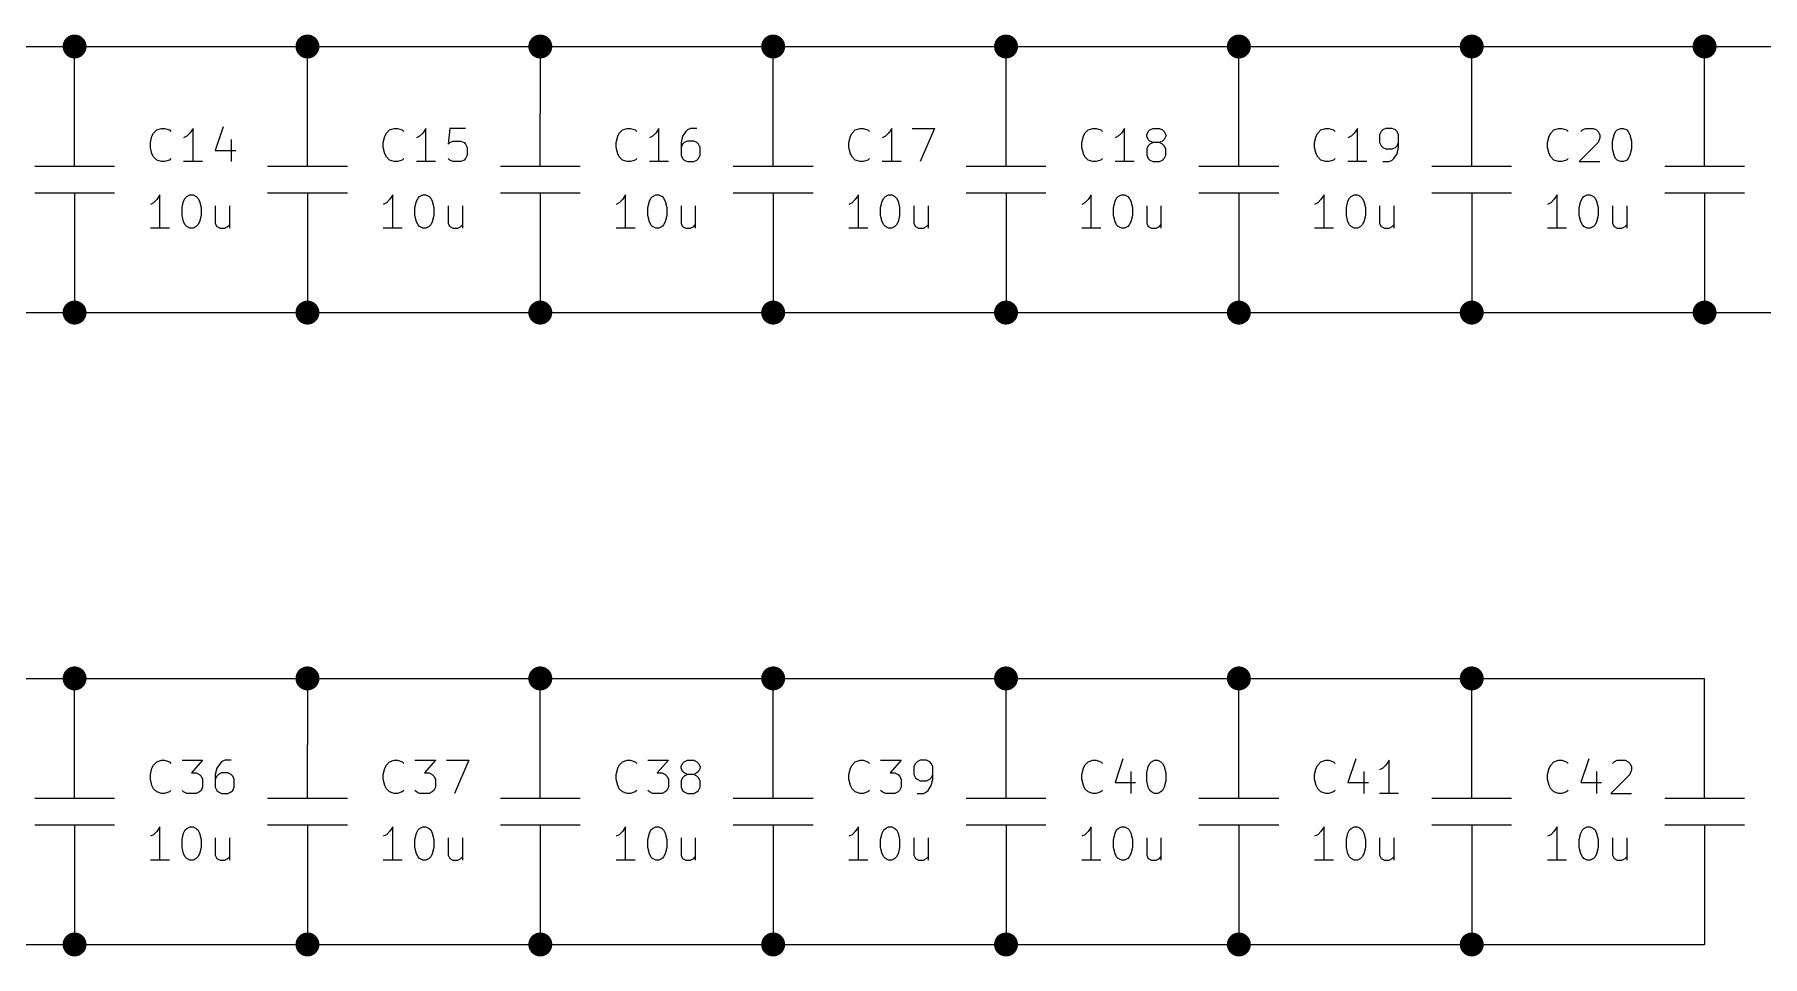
# Model space of a CAD drawing. Extents: x 0.3 to 11.5, y -8.2 to -0.2.
# Drawn here: x 7.19 to 9.787, y -3.868 to -2.482 of the extents above; entities that cross this region are included whole.
import ezdxf

# ---------------------------------------------------------------- set-up
doc = ezdxf.new("R2010")
doc.units = 0
doc.header["$MEASUREMENT"] = 0
doc.layers.add('BLACK', color=7, linetype='CONTINUOUS')

msp = doc.modelspace()

# ---------------------------------------------------------------- linework, layer by layer
at = {"layer": 'BLACK', "linetype": 'CONTINUOUS'}
for p, q in [((6.9, -2.5), (7.25, -2.5)), ((7.25, -2.6), (7.25, -2.5)), ((7.25, -2.5), (7.6, -2.5)), ((7.6, -2.5), (7.95, -2.5)), ((7.6, -2.6), (7.6, -2.5)), ((7.95, -2.5), (7.95, -2.6)), ((7.95, -2.5), (8.3, -2.5)), ((8.3, -2.6), (8.3, -2.5)), ((8.3, -2.5), (8.65, -2.5)), ((8.65, -2.5), (9, -2.5)), ((8.65, -2.6), (8.65, -2.5)), ((9, -2.6), (9, -2.5)), ((9, -2.5), (9.35, -2.5)), ((9.35, -2.6), (9.35, -2.5)), ((9.35, -2.5), (9.7, -2.5)), ((9.7, -2.6), (9.7, -2.5)), ((9.7, -2.5), (10.05, -2.5)), ((7.25, -2.68), (7.25, -2.6)), ((7.37343, -2.62543), (7.38057, -2.62305)), ((7.38057, -2.62305), (7.38533, -2.62305)), ((7.38533, -2.62305), (7.39247, -2.62543)), ((7.42819, -2.62305), (7.42343, -2.6302)), ((7.42819, -2.67305), (7.42819, -2.62305)), ((7.47342, -2.62067), (7.46152, -2.65639)), ((7.6, -2.68), (7.6, -2.6)), ((7.72343, -2.62543), (7.73057, -2.62305)), ((7.73057, -2.62305), (7.73533, -2.62305)), ((7.73533, -2.62305), (7.74247, -2.62543)), ((7.77819, -2.62305), (7.77343, -2.6302)), ((7.77819, -2.67305), (7.77819, -2.62305)), ((7.8139, -2.62305), (7.81152, -2.64686)), ((7.83771, -2.62305), (7.8139, -2.62305)), ((7.95, -2.68), (7.95, -2.6)), ((8.07343, -2.62543), (8.08057, -2.62305)), ((8.08057, -2.62305), (8.08533, -2.62305)), ((8.08533, -2.62305), (8.09247, -2.62543)), ((8.12819, -2.62305), (8.12343, -2.6302)), ((8.12819, -2.67305), (8.12819, -2.62305)), ((8.1758, -2.62305), (8.17104, -2.62543)), ((8.18533, -2.62305), (8.1758, -2.62305)), ((8.3, -2.68), (8.3, -2.6)), ((8.42343, -2.62543), (8.43057, -2.62305)), ((8.43057, -2.62305), (8.43533, -2.62305)), ((8.43533, -2.62305), (8.44247, -2.62543)), ((8.47819, -2.62305), (8.47343, -2.6302)), ((8.47819, -2.67305), (8.47819, -2.62305)), ((8.50914, -2.62305), (8.54247, -2.62305)), ((8.54247, -2.62305), (8.52104, -2.67305)), ((8.65, -2.68), (8.65, -2.6)), ((8.77343, -2.62543), (8.78057, -2.62305)), ((8.78057, -2.62305), (8.78533, -2.62305)), ((8.78533, -2.62305), (8.79247, -2.62543)), ((8.82819, -2.62305), (8.82343, -2.6302)), ((8.82819, -2.67305), (8.82819, -2.62305)), ((8.86628, -2.62543), (8.87104, -2.62305)), ((8.87104, -2.62305), (8.88057, -2.62305)), ((8.88057, -2.62305), (8.88533, -2.62543)), ((9, -2.68), (9, -2.6)), ((9.12343, -2.62543), (9.13057, -2.62305)), ((9.13057, -2.62305), (9.13533, -2.62305)), ((9.13533, -2.62305), (9.14247, -2.62543)), ((9.17819, -2.62305), (9.17343, -2.6302)), ((9.17819, -2.67305), (9.17819, -2.62305)), ((9.22104, -2.62305), (9.21628, -2.62543)), ((9.23057, -2.62305), (9.22104, -2.62305)), ((9.23533, -2.62543), (9.23057, -2.62305)), ((9.35, -2.68), (9.35, -2.6)), ((9.47343, -2.62543), (9.48057, -2.62305)), ((9.48057, -2.62305), (9.48533, -2.62305)), ((9.48533, -2.62305), (9.49247, -2.62543)), ((9.51628, -2.62543), (9.52104, -2.62305)), ((9.52104, -2.62305), (9.53295, -2.62305)), ((9.53295, -2.62305), (9.53771, -2.62543)), ((9.56866, -2.62543), (9.57342, -2.62305)), ((9.57342, -2.62305), (9.57819, -2.62305)), ((9.57819, -2.62305), (9.58294, -2.62543)), ((9.7, -2.68), (9.7, -2.6)), ((7.3639, -2.64448), (7.36628, -2.63496)), ((7.3639, -2.65162), (7.3639, -2.64448)), ((7.36628, -2.63496), (7.36866, -2.6302)), ((7.36866, -2.6302), (7.37343, -2.62543)), ((7.39247, -2.62543), (7.39485, -2.62781)), ((7.41866, -2.63496), (7.4139, -2.63734)), ((7.42343, -2.6302), (7.41866, -2.63496)), ((7.48533, -2.63972), (7.48533, -2.67305)), ((7.7139, -2.64448), (7.71628, -2.63496)), ((7.7139, -2.65162), (7.7139, -2.64448)), ((7.71628, -2.63496), (7.71866, -2.6302)), ((7.71866, -2.6302), (7.72343, -2.62543)), ((7.74247, -2.62543), (7.74485, -2.62781)), ((7.76866, -2.63496), (7.7639, -2.63734)), ((7.77343, -2.6302), (7.76866, -2.63496)), ((7.81152, -2.64686), (7.8139, -2.64448)), ((7.8139, -2.64448), (7.81866, -2.6421)), ((7.81866, -2.6421), (7.83057, -2.6421)), ((7.83057, -2.6421), (7.83533, -2.64448)), ((7.83533, -2.64448), (7.83771, -2.64686)), ((7.83771, -2.64686), (7.84009, -2.65162)), ((8.0639, -2.64448), (8.06628, -2.63496)), ((8.0639, -2.65162), (8.0639, -2.64448)), ((8.06628, -2.63496), (8.06866, -2.6302)), ((8.06866, -2.6302), (8.07343, -2.62543)), ((8.09247, -2.62543), (8.09485, -2.62781)), ((8.11866, -2.63496), (8.1139, -2.63734)), ((8.12343, -2.6302), (8.11866, -2.63496)), ((8.1639, -2.63496), (8.16152, -2.64448)), ((8.16152, -2.64448), (8.16152, -2.66353)), ((8.1639, -2.64686), (8.16152, -2.65162)), ((8.16866, -2.62781), (8.1639, -2.63496)), ((8.16628, -2.64448), (8.1639, -2.64686)), ((8.17104, -2.6421), (8.16628, -2.64448)), ((8.17104, -2.62543), (8.16866, -2.62781)), ((8.18057, -2.6421), (8.17104, -2.6421)), ((8.18533, -2.64448), (8.18057, -2.6421)), ((8.18771, -2.64686), (8.18533, -2.64448)), ((8.19009, -2.65162), (8.18771, -2.64686)), ((8.4139, -2.64448), (8.41628, -2.63496)), ((8.4139, -2.65162), (8.4139, -2.64448)), ((8.41628, -2.63496), (8.41866, -2.6302)), ((8.41866, -2.6302), (8.42343, -2.62543)), ((8.44247, -2.62543), (8.44485, -2.62781)), ((8.46866, -2.63496), (8.4639, -2.63734)), ((8.47343, -2.6302), (8.46866, -2.63496)), ((8.7639, -2.64448), (8.76628, -2.63496)), ((8.7639, -2.65162), (8.7639, -2.64448)), ((8.76628, -2.63496), (8.76866, -2.6302)), ((8.76866, -2.6302), (8.77343, -2.62543)), ((8.79247, -2.62543), (8.79485, -2.62781)), ((8.81866, -2.63496), (8.8139, -2.63734)), ((8.82343, -2.6302), (8.81866, -2.63496)), ((8.86152, -2.63257), (8.8639, -2.62781)), ((8.86152, -2.63496), (8.86152, -2.63257)), ((8.8639, -2.63972), (8.86152, -2.63496)), ((8.8639, -2.62781), (8.86628, -2.62543)), ((8.86628, -2.6421), (8.8639, -2.63972)), ((8.86628, -2.64686), (8.8639, -2.64924)), ((8.87104, -2.64448), (8.86628, -2.6421)), ((8.87104, -2.64448), (8.86628, -2.64686)), ((8.88057, -2.64448), (8.87104, -2.64448)), ((8.88533, -2.6421), (8.88057, -2.64448)), ((8.88533, -2.64686), (8.88057, -2.64448)), ((8.88533, -2.62543), (8.88771, -2.62781)), ((8.88771, -2.63972), (8.88533, -2.6421)), ((8.88771, -2.64924), (8.88533, -2.64686)), ((8.88771, -2.62781), (8.89009, -2.63257)), ((8.89009, -2.63496), (8.88771, -2.63972)), ((8.89009, -2.63257), (8.89009, -2.63496)), ((9.1139, -2.64448), (9.11628, -2.63496)), ((9.1139, -2.65162), (9.1139, -2.64448)), ((9.11628, -2.63496), (9.11866, -2.6302)), ((9.11866, -2.6302), (9.12343, -2.62543)), ((9.14247, -2.62543), (9.14485, -2.62781)), ((9.16866, -2.63496), (9.1639, -2.63734)), ((9.17343, -2.6302), (9.16866, -2.63496)), ((9.2139, -2.62781), (9.21152, -2.63257)), ((9.21152, -2.63257), (9.21152, -2.64448)), ((9.21152, -2.64448), (9.2139, -2.64924)), ((9.21628, -2.62543), (9.2139, -2.62781)), ((9.23771, -2.62781), (9.23533, -2.62543)), ((9.24009, -2.63257), (9.23771, -2.62781)), ((9.23771, -2.64924), (9.24009, -2.64448)), ((9.24009, -2.65162), (9.24009, -2.63257)), ((9.4639, -2.64448), (9.46628, -2.63496)), ((9.4639, -2.65162), (9.4639, -2.64448)), ((9.46628, -2.63496), (9.46866, -2.6302)), ((9.46866, -2.6302), (9.47343, -2.62543)), ((9.49247, -2.62543), (9.49485, -2.62781)), ((9.54009, -2.64448), (9.51152, -2.67305)), ((9.5139, -2.62781), (9.51628, -2.62543)), ((9.53771, -2.62543), (9.54009, -2.62781)), ((9.54009, -2.62781), (9.54247, -2.63257)), ((9.54247, -2.63734), (9.54009, -2.64448)), ((9.54247, -2.63257), (9.54247, -2.63734)), ((9.56152, -2.6421), (9.5639, -2.63257)), ((9.56152, -2.654), (9.56152, -2.6421)), ((9.5639, -2.63257), (9.56628, -2.62781)), ((9.56628, -2.62781), (9.56866, -2.62543)), ((9.58294, -2.62543), (9.58533, -2.62781)), ((9.58533, -2.62781), (9.58771, -2.63257)), ((9.58771, -2.63257), (9.59009, -2.6421)), ((9.59009, -2.6421), (9.59009, -2.654)), ((7.36628, -2.66115), (7.3639, -2.65162)), ((7.36866, -2.66591), (7.36628, -2.66115)), ((7.37343, -2.67067), (7.36866, -2.66591)), ((7.38057, -2.67305), (7.37343, -2.67067)), ((7.38533, -2.67305), (7.38057, -2.67305)), ((7.39247, -2.67067), (7.38533, -2.67305)), ((7.39485, -2.66829), (7.39247, -2.67067)), ((7.44247, -2.67305), (7.4139, -2.67305)), ((7.46152, -2.65639), (7.49247, -2.65639)), ((7.71628, -2.66115), (7.7139, -2.65162)), ((7.71866, -2.66591), (7.71628, -2.66115)), ((7.72343, -2.67067), (7.71866, -2.66591)), ((7.73057, -2.67305), (7.72343, -2.67067)), ((7.73533, -2.67305), (7.73057, -2.67305)), ((7.74247, -2.67067), (7.73533, -2.67305)), ((7.74485, -2.66829), (7.74247, -2.67067)), ((7.79247, -2.67305), (7.7639, -2.67305)), ((7.8139, -2.67067), (7.81152, -2.66829)), ((7.81866, -2.67305), (7.8139, -2.67067)), ((7.83057, -2.67305), (7.81866, -2.67305)), ((7.83533, -2.67067), (7.83057, -2.67305)), ((7.83771, -2.66829), (7.83533, -2.67067)), ((7.84009, -2.66353), (7.83771, -2.66829)), ((7.84009, -2.65162), (7.84009, -2.66353)), ((8.06628, -2.66115), (8.0639, -2.65162)), ((8.06866, -2.66591), (8.06628, -2.66115)), ((8.07343, -2.67067), (8.06866, -2.66591)), ((8.08057, -2.67305), (8.07343, -2.67067)), ((8.08533, -2.67305), (8.08057, -2.67305)), ((8.09247, -2.67067), (8.08533, -2.67305)), ((8.09485, -2.66829), (8.09247, -2.67067)), ((8.14247, -2.67305), (8.1139, -2.67305)), ((8.16152, -2.66353), (8.1639, -2.66829)), ((8.1639, -2.66829), (8.16628, -2.67067)), ((8.16628, -2.67067), (8.17104, -2.67305)), ((8.17104, -2.67305), (8.18057, -2.67305)), ((8.18057, -2.67305), (8.18533, -2.67067)), ((8.18533, -2.67067), (8.18771, -2.66829)), ((8.18771, -2.66829), (8.19009, -2.66353)), ((8.19009, -2.66353), (8.19009, -2.65162)), ((8.41628, -2.66115), (8.4139, -2.65162)), ((8.41866, -2.66591), (8.41628, -2.66115)), ((8.42343, -2.67067), (8.41866, -2.66591)), ((8.43057, -2.67305), (8.42343, -2.67067)), ((8.43533, -2.67305), (8.43057, -2.67305)), ((8.44247, -2.67067), (8.43533, -2.67305)), ((8.44485, -2.66829), (8.44247, -2.67067)), ((8.49247, -2.67305), (8.4639, -2.67305)), ((8.76628, -2.66115), (8.7639, -2.65162)), ((8.76866, -2.66591), (8.76628, -2.66115)), ((8.77343, -2.67067), (8.76866, -2.66591)), ((8.78057, -2.67305), (8.77343, -2.67067)), ((8.78533, -2.67305), (8.78057, -2.67305)), ((8.79247, -2.67067), (8.78533, -2.67305)), ((8.79485, -2.66829), (8.79247, -2.67067)), ((8.84247, -2.67305), (8.8139, -2.67305)), ((8.8639, -2.64924), (8.86152, -2.654)), ((8.86152, -2.654), (8.86152, -2.66353)), ((8.86152, -2.66353), (8.8639, -2.66829)), ((8.8639, -2.66829), (8.86628, -2.67067)), ((8.86628, -2.67067), (8.87104, -2.67305)), ((8.87104, -2.67305), (8.88057, -2.67305)), ((8.88057, -2.67305), (8.88533, -2.67067)), ((8.88533, -2.67067), (8.88771, -2.66829)), ((8.89009, -2.654), (8.88771, -2.64924)), ((8.88771, -2.66829), (8.89009, -2.66353)), ((8.89009, -2.66353), (8.89009, -2.654)), ((9.11628, -2.66115), (9.1139, -2.65162)), ((9.11866, -2.66591), (9.11628, -2.66115)), ((9.12343, -2.67067), (9.11866, -2.66591)), ((9.13057, -2.67305), (9.12343, -2.67067)), ((9.13533, -2.67305), (9.13057, -2.67305)), ((9.14247, -2.67067), (9.13533, -2.67305)), ((9.14485, -2.66829), (9.14247, -2.67067)), ((9.19247, -2.67305), (9.1639, -2.67305)), ((9.2139, -2.64924), (9.21628, -2.65162)), ((9.21628, -2.65162), (9.22104, -2.654)), ((9.21628, -2.67305), (9.2258, -2.67305)), ((9.22104, -2.654), (9.23057, -2.654)), ((9.2258, -2.67305), (9.23057, -2.67067)), ((9.23057, -2.654), (9.23533, -2.65162)), ((9.23057, -2.67067), (9.23294, -2.66829)), ((9.23294, -2.66829), (9.23771, -2.66115)), ((9.23533, -2.65162), (9.23771, -2.64924)), ((9.23771, -2.66115), (9.24009, -2.65162)), ((9.46628, -2.66115), (9.4639, -2.65162)), ((9.46866, -2.66591), (9.46628, -2.66115)), ((9.47343, -2.67067), (9.46866, -2.66591)), ((9.48057, -2.67305), (9.47343, -2.67067)), ((9.48533, -2.67305), (9.48057, -2.67305)), ((9.49247, -2.67067), (9.48533, -2.67305)), ((9.49485, -2.66829), (9.49247, -2.67067)), ((9.51152, -2.67305), (9.54247, -2.67305)), ((9.5639, -2.66353), (9.56152, -2.654)), ((9.56628, -2.66829), (9.5639, -2.66353)), ((9.56866, -2.67067), (9.56628, -2.66829)), ((9.57342, -2.67305), (9.56866, -2.67067)), ((9.57819, -2.67305), (9.57342, -2.67305)), ((9.58294, -2.67067), (9.57819, -2.67305)), ((9.58533, -2.66829), (9.58294, -2.67067)), ((9.58771, -2.66353), (9.58533, -2.66829)), ((9.59009, -2.654), (9.58771, -2.66353)), ((7.19, -2.68), (7.31, -2.68)), ((7.54, -2.68), (7.66, -2.68)), ((7.89, -2.68), (8.01, -2.68)), ((8.24, -2.68), (8.36, -2.68)), ((8.59, -2.68), (8.71, -2.68)), ((8.94, -2.68), (9.06, -2.68)), ((9.29, -2.68), (9.41, -2.68)), ((9.64, -2.68), (9.76, -2.68)), ((7.19, -2.72), (7.31, -2.72)), ((7.25, -2.72), (7.25, -2.8)), ((7.37819, -2.72305), (7.37343, -2.7302)), ((7.37819, -2.77305), (7.37819, -2.72305)), ((7.41628, -2.72781), (7.41866, -2.72543)), ((7.41866, -2.72543), (7.42342, -2.72305)), ((7.42342, -2.72305), (7.42819, -2.72305)), ((7.42819, -2.72305), (7.43294, -2.72543)), ((7.43294, -2.72543), (7.43533, -2.72781)), ((7.54, -2.72), (7.66, -2.72)), ((7.6, -2.72), (7.6, -2.8)), ((7.72819, -2.72305), (7.72343, -2.7302)), ((7.72819, -2.77305), (7.72819, -2.72305)), ((7.76628, -2.72781), (7.76866, -2.72543)), ((7.76866, -2.72543), (7.77342, -2.72305)), ((7.77342, -2.72305), (7.77819, -2.72305)), ((7.77819, -2.72305), (7.78294, -2.72543)), ((7.78294, -2.72543), (7.78533, -2.72781)), ((7.89, -2.72), (8.01, -2.72)), ((7.95, -2.72), (7.95, -2.8)), ((8.07819, -2.72305), (8.07343, -2.7302)), ((8.07819, -2.77305), (8.07819, -2.72305)), ((8.11628, -2.72781), (8.11866, -2.72543)), ((8.11866, -2.72543), (8.12342, -2.72305)), ((8.12342, -2.72305), (8.12819, -2.72305)), ((8.12819, -2.72305), (8.13294, -2.72543)), ((8.13294, -2.72543), (8.13533, -2.72781)), ((8.24, -2.72), (8.36, -2.72)), ((8.3, -2.72), (8.3, -2.8)), ((8.42819, -2.72305), (8.42343, -2.7302)), ((8.42819, -2.77305), (8.42819, -2.72305)), ((8.46628, -2.72781), (8.46866, -2.72543)), ((8.46866, -2.72543), (8.47342, -2.72305)), ((8.47342, -2.72305), (8.47819, -2.72305)), ((8.47819, -2.72305), (8.48294, -2.72543)), ((8.48294, -2.72543), (8.48533, -2.72781)), ((8.59, -2.72), (8.71, -2.72)), ((8.65, -2.72), (8.65, -2.8)), ((8.77819, -2.72305), (8.77343, -2.7302)), ((8.77819, -2.77305), (8.77819, -2.72305)), ((8.81628, -2.72781), (8.81866, -2.72543)), ((8.81866, -2.72543), (8.82342, -2.72305)), ((8.82342, -2.72305), (8.82819, -2.72305)), ((8.82819, -2.72305), (8.83294, -2.72543)), ((8.83294, -2.72543), (8.83533, -2.72781)), ((8.94, -2.72), (9.06, -2.72)), ((9, -2.72), (9, -2.8)), ((9.12819, -2.72305), (9.12343, -2.7302)), ((9.12819, -2.77305), (9.12819, -2.72305)), ((9.16628, -2.72781), (9.16866, -2.72543)), ((9.16866, -2.72543), (9.17342, -2.72305)), ((9.17342, -2.72305), (9.17819, -2.72305)), ((9.17819, -2.72305), (9.18294, -2.72543)), ((9.18294, -2.72543), (9.18533, -2.72781)), ((9.29, -2.72), (9.41, -2.72)), ((9.35, -2.72), (9.35, -2.8)), ((9.47819, -2.72305), (9.47343, -2.7302)), ((9.47819, -2.77305), (9.47819, -2.72305)), ((9.51628, -2.72781), (9.51866, -2.72543)), ((9.51866, -2.72543), (9.52342, -2.72305)), ((9.52342, -2.72305), (9.52819, -2.72305)), ((9.52819, -2.72305), (9.53294, -2.72543)), ((9.53294, -2.72543), (9.53533, -2.72781)), ((9.64, -2.72), (9.76, -2.72)), ((9.7, -2.72), (9.7, -2.8)), ((7.36866, -2.73496), (7.3639, -2.73734)), ((7.37343, -2.7302), (7.36866, -2.73496)), ((7.41152, -2.7421), (7.4139, -2.73257)), ((7.41152, -2.754), (7.41152, -2.7421)), ((7.4139, -2.73257), (7.41628, -2.72781)), ((7.43533, -2.72781), (7.43771, -2.73257)), ((7.43771, -2.73257), (7.44009, -2.7421)), ((7.44009, -2.7421), (7.44009, -2.754)), ((7.46152, -2.73972), (7.46152, -2.76591)), ((7.48294, -2.73972), (7.48294, -2.77305)), ((7.71866, -2.73496), (7.7139, -2.73734)), ((7.72343, -2.7302), (7.71866, -2.73496)), ((7.76152, -2.7421), (7.7639, -2.73257)), ((7.76152, -2.754), (7.76152, -2.7421)), ((7.7639, -2.73257), (7.76628, -2.72781)), ((7.78533, -2.72781), (7.78771, -2.73257)), ((7.78771, -2.73257), (7.79009, -2.7421)), ((7.79009, -2.7421), (7.79009, -2.754)), ((7.81152, -2.73972), (7.81152, -2.76591)), ((7.83294, -2.73972), (7.83294, -2.77305)), ((8.06866, -2.73496), (8.0639, -2.73734)), ((8.07343, -2.7302), (8.06866, -2.73496)), ((8.11152, -2.7421), (8.1139, -2.73257)), ((8.11152, -2.754), (8.11152, -2.7421)), ((8.1139, -2.73257), (8.11628, -2.72781)), ((8.13533, -2.72781), (8.13771, -2.73257)), ((8.13771, -2.73257), (8.14009, -2.7421)), ((8.14009, -2.7421), (8.14009, -2.754)), ((8.16152, -2.73972), (8.16152, -2.76591)), ((8.18294, -2.73972), (8.18294, -2.77305)), ((8.41866, -2.73496), (8.4139, -2.73734)), ((8.42343, -2.7302), (8.41866, -2.73496)), ((8.46152, -2.7421), (8.4639, -2.73257)), ((8.46152, -2.754), (8.46152, -2.7421)), ((8.4639, -2.73257), (8.46628, -2.72781)), ((8.48533, -2.72781), (8.48771, -2.73257)), ((8.48771, -2.73257), (8.49009, -2.7421)), ((8.49009, -2.7421), (8.49009, -2.754)), ((8.51152, -2.73972), (8.51152, -2.76591)), ((8.53294, -2.73972), (8.53294, -2.77305)), ((8.76866, -2.73496), (8.7639, -2.73734)), ((8.77343, -2.7302), (8.76866, -2.73496)), ((8.81152, -2.7421), (8.8139, -2.73257)), ((8.81152, -2.754), (8.81152, -2.7421)), ((8.8139, -2.73257), (8.81628, -2.72781)), ((8.83533, -2.72781), (8.83771, -2.73257)), ((8.83771, -2.73257), (8.84009, -2.7421)), ((8.84009, -2.7421), (8.84009, -2.754)), ((8.86152, -2.73972), (8.86152, -2.76591)), ((8.88294, -2.73972), (8.88294, -2.77305)), ((9.11866, -2.73496), (9.1139, -2.73734)), ((9.12343, -2.7302), (9.11866, -2.73496)), ((9.16152, -2.7421), (9.1639, -2.73257)), ((9.16152, -2.754), (9.16152, -2.7421)), ((9.1639, -2.73257), (9.16628, -2.72781)), ((9.18533, -2.72781), (9.18771, -2.73257)), ((9.18771, -2.73257), (9.19009, -2.7421)), ((9.19009, -2.7421), (9.19009, -2.754)), ((9.21152, -2.73972), (9.21152, -2.76591)), ((9.23294, -2.73972), (9.23294, -2.77305)), ((9.46866, -2.73496), (9.4639, -2.73734)), ((9.47343, -2.7302), (9.46866, -2.73496)), ((9.51152, -2.7421), (9.5139, -2.73257)), ((9.51152, -2.754), (9.51152, -2.7421)), ((9.5139, -2.73257), (9.51628, -2.72781)), ((9.53533, -2.72781), (9.53771, -2.73257)), ((9.53771, -2.73257), (9.54009, -2.7421)), ((9.54009, -2.7421), (9.54009, -2.754)), ((9.56152, -2.73972), (9.56152, -2.76591)), ((9.58294, -2.73972), (9.58294, -2.77305)), ((7.39247, -2.77305), (7.3639, -2.77305)), ((7.4139, -2.76353), (7.41152, -2.754)), ((7.41628, -2.76829), (7.4139, -2.76353)), ((7.41866, -2.77067), (7.41628, -2.76829)), ((7.42342, -2.77305), (7.41866, -2.77067)), ((7.42819, -2.77305), (7.42342, -2.77305)), ((7.43294, -2.77067), (7.42819, -2.77305)), ((7.43533, -2.76829), (7.43294, -2.77067)), ((7.43771, -2.76353), (7.43533, -2.76829)), ((7.44009, -2.754), (7.43771, -2.76353)), ((7.46152, -2.76591), (7.4639, -2.77067)), ((7.4639, -2.77067), (7.46866, -2.77305)), ((7.46866, -2.77305), (7.4758, -2.77305)), ((7.4758, -2.77305), (7.48056, -2.77067)), ((7.48056, -2.77067), (7.48294, -2.76829)), ((7.74247, -2.77305), (7.7139, -2.77305)), ((7.7639, -2.76353), (7.76152, -2.754)), ((7.76628, -2.76829), (7.7639, -2.76353)), ((7.76866, -2.77067), (7.76628, -2.76829)), ((7.77342, -2.77305), (7.76866, -2.77067)), ((7.77819, -2.77305), (7.77342, -2.77305)), ((7.78294, -2.77067), (7.77819, -2.77305)), ((7.78533, -2.76829), (7.78294, -2.77067)), ((7.78771, -2.76353), (7.78533, -2.76829)), ((7.79009, -2.754), (7.78771, -2.76353)), ((7.81152, -2.76591), (7.8139, -2.77067)), ((7.8139, -2.77067), (7.81866, -2.77305)), ((7.81866, -2.77305), (7.8258, -2.77305)), ((7.8258, -2.77305), (7.83056, -2.77067)), ((7.83056, -2.77067), (7.83294, -2.76829)), ((8.09247, -2.77305), (8.0639, -2.77305)), ((8.1139, -2.76353), (8.11152, -2.754)), ((8.11628, -2.76829), (8.1139, -2.76353)), ((8.11866, -2.77067), (8.11628, -2.76829)), ((8.12342, -2.77305), (8.11866, -2.77067)), ((8.12819, -2.77305), (8.12342, -2.77305)), ((8.13294, -2.77067), (8.12819, -2.77305)), ((8.13533, -2.76829), (8.13294, -2.77067)), ((8.13771, -2.76353), (8.13533, -2.76829)), ((8.14009, -2.754), (8.13771, -2.76353)), ((8.16152, -2.76591), (8.1639, -2.77067)), ((8.1639, -2.77067), (8.16866, -2.77305)), ((8.16866, -2.77305), (8.1758, -2.77305)), ((8.1758, -2.77305), (8.18056, -2.77067)), ((8.18056, -2.77067), (8.18294, -2.76829)), ((8.44247, -2.77305), (8.4139, -2.77305)), ((8.4639, -2.76353), (8.46152, -2.754)), ((8.46628, -2.76829), (8.4639, -2.76353)), ((8.46866, -2.77067), (8.46628, -2.76829)), ((8.47342, -2.77305), (8.46866, -2.77067)), ((8.47819, -2.77305), (8.47342, -2.77305)), ((8.48294, -2.77067), (8.47819, -2.77305)), ((8.48533, -2.76829), (8.48294, -2.77067)), ((8.48771, -2.76353), (8.48533, -2.76829)), ((8.49009, -2.754), (8.48771, -2.76353)), ((8.51152, -2.76591), (8.5139, -2.77067)), ((8.5139, -2.77067), (8.51866, -2.77305)), ((8.51866, -2.77305), (8.5258, -2.77305)), ((8.5258, -2.77305), (8.53056, -2.77067)), ((8.53056, -2.77067), (8.53294, -2.76829)), ((8.79247, -2.77305), (8.7639, -2.77305)), ((8.8139, -2.76353), (8.81152, -2.754)), ((8.81628, -2.76829), (8.8139, -2.76353)), ((8.81866, -2.77067), (8.81628, -2.76829)), ((8.82342, -2.77305), (8.81866, -2.77067)), ((8.82819, -2.77305), (8.82342, -2.77305)), ((8.83294, -2.77067), (8.82819, -2.77305)), ((8.83533, -2.76829), (8.83294, -2.77067)), ((8.83771, -2.76353), (8.83533, -2.76829)), ((8.84009, -2.754), (8.83771, -2.76353)), ((8.86152, -2.76591), (8.8639, -2.77067)), ((8.8639, -2.77067), (8.86866, -2.77305)), ((8.86866, -2.77305), (8.8758, -2.77305)), ((8.8758, -2.77305), (8.88056, -2.77067)), ((8.88056, -2.77067), (8.88294, -2.76829)), ((9.14247, -2.77305), (9.1139, -2.77305)), ((9.1639, -2.76353), (9.16152, -2.754)), ((9.16628, -2.76829), (9.1639, -2.76353)), ((9.16866, -2.77067), (9.16628, -2.76829)), ((9.17342, -2.77305), (9.16866, -2.77067)), ((9.17819, -2.77305), (9.17342, -2.77305)), ((9.18294, -2.77067), (9.17819, -2.77305)), ((9.18533, -2.76829), (9.18294, -2.77067)), ((9.18771, -2.76353), (9.18533, -2.76829)), ((9.19009, -2.754), (9.18771, -2.76353)), ((9.21152, -2.76591), (9.2139, -2.77067)), ((9.2139, -2.77067), (9.21866, -2.77305)), ((9.21866, -2.77305), (9.2258, -2.77305)), ((9.2258, -2.77305), (9.23056, -2.77067)), ((9.23056, -2.77067), (9.23294, -2.76829)), ((9.49247, -2.77305), (9.4639, -2.77305)), ((9.5139, -2.76353), (9.51152, -2.754)), ((9.51628, -2.76829), (9.5139, -2.76353)), ((9.51866, -2.77067), (9.51628, -2.76829)), ((9.52342, -2.77305), (9.51866, -2.77067)), ((9.52819, -2.77305), (9.52342, -2.77305)), ((9.53294, -2.77067), (9.52819, -2.77305)), ((9.53533, -2.76829), (9.53294, -2.77067)), ((9.53771, -2.76353), (9.53533, -2.76829)), ((9.54009, -2.754), (9.53771, -2.76353)), ((9.56152, -2.76591), (9.5639, -2.77067)), ((9.5639, -2.77067), (9.56866, -2.77305)), ((9.56866, -2.77305), (9.5758, -2.77305)), ((9.5758, -2.77305), (9.58056, -2.77067)), ((9.58056, -2.77067), (9.58294, -2.76829)), ((7.25, -2.8), (7.25, -2.9)), ((7.6, -2.8), (7.6, -2.9)), ((7.95, -2.8), (7.95, -2.9)), ((8.3, -2.8), (8.3, -2.9)), ((8.65, -2.8), (8.65, -2.9)), ((9, -2.8), (9, -2.9)), ((9.35, -2.8), (9.35, -2.9)), ((9.7, -2.8), (9.7, -2.9)), ((6.9, -2.9), (7.25, -2.9)), ((7.25, -2.9), (7.6, -2.9)), ((7.6, -2.9), (7.95, -2.9)), ((7.95, -2.9), (8.3, -2.9)), ((8.3, -2.9), (8.65, -2.9)), ((8.65, -2.9), (9, -2.9)), ((9, -2.9), (9.35, -2.9)), ((9.35, -2.9), (9.7, -2.9)), ((9.7, -2.9), (10.05, -2.9)), ((6.9, -3.45), (7.25, -3.45)), ((7.25, -3.45), (7.6, -3.45)), ((7.25, -3.55), (7.25, -3.45)), ((7.6, -3.45), (7.95, -3.45)), ((7.6, -3.45), (7.6, -3.55)), ((7.95, -3.55), (7.95, -3.45)), ((7.95, -3.45), (8.3, -3.45)), ((8.3, -3.45), (8.65, -3.45)), ((8.3, -3.55), (8.3, -3.45)), ((8.65, -3.55), (8.65, -3.45)), ((8.65, -3.45), (9, -3.45)), ((9, -3.45), (9.35, -3.45)), ((9, -3.55), (9, -3.45)), ((9.35, -3.55), (9.35, -3.45)), ((9.35, -3.45), (9.7, -3.45)), ((9.7, -3.55), (9.7, -3.45)), ((7.25, -3.63), (7.25, -3.55)), ((7.6, -3.63), (7.6, -3.55)), ((7.95, -3.63), (7.95, -3.55)), ((8.3, -3.63), (8.3, -3.55)), ((8.65, -3.63), (8.65, -3.55)), ((9, -3.63), (9, -3.55)), ((9.35, -3.63), (9.35, -3.55)), ((9.7, -3.63), (9.7, -3.55)), ((7.36628, -3.58496), (7.36866, -3.5802)), ((7.36866, -3.5802), (7.37343, -3.57543)), ((7.37343, -3.57543), (7.38057, -3.57305)), ((7.38057, -3.57305), (7.38533, -3.57305)), ((7.38533, -3.57305), (7.39247, -3.57543)), ((7.39247, -3.57543), (7.39485, -3.57781)), ((7.41152, -3.57305), (7.44247, -3.57305)), ((7.44247, -3.57305), (7.4258, -3.5921)), ((7.46866, -3.57781), (7.4639, -3.58496)), ((7.47104, -3.57543), (7.46866, -3.57781)), ((7.4758, -3.57305), (7.47104, -3.57543)), ((7.48533, -3.57305), (7.4758, -3.57305)), ((7.71628, -3.58496), (7.71866, -3.5802)), ((7.71866, -3.5802), (7.72343, -3.57543)), ((7.72343, -3.57543), (7.73057, -3.57305)), ((7.73057, -3.57305), (7.73533, -3.57305)), ((7.73533, -3.57305), (7.74247, -3.57543)), ((7.74247, -3.57543), (7.74485, -3.57781)), ((7.76152, -3.57305), (7.79247, -3.57305)), ((7.79247, -3.57305), (7.7758, -3.5921)), ((7.80914, -3.57305), (7.84247, -3.57305)), ((7.84247, -3.57305), (7.82104, -3.62305)), ((8.06628, -3.58496), (8.06866, -3.5802)), ((8.06866, -3.5802), (8.07343, -3.57543)), ((8.07343, -3.57543), (8.08057, -3.57305)), ((8.08057, -3.57305), (8.08533, -3.57305)), ((8.08533, -3.57305), (8.09247, -3.57543)), ((8.09247, -3.57543), (8.09485, -3.57781)), ((8.11152, -3.57305), (8.14247, -3.57305)), ((8.14247, -3.57305), (8.1258, -3.5921)), ((8.16152, -3.58257), (8.1639, -3.57781)), ((8.16152, -3.58496), (8.16152, -3.58257)), ((8.1639, -3.57781), (8.16628, -3.57543)), ((8.16628, -3.57543), (8.17104, -3.57305)), ((8.17104, -3.57305), (8.18057, -3.57305)), ((8.18057, -3.57305), (8.18533, -3.57543)), ((8.18533, -3.57543), (8.18771, -3.57781)), ((8.18771, -3.57781), (8.19009, -3.58257)), ((8.19009, -3.58257), (8.19009, -3.58496)), ((8.41628, -3.58496), (8.41866, -3.5802)), ((8.41866, -3.5802), (8.42343, -3.57543)), ((8.42343, -3.57543), (8.43057, -3.57305)), ((8.43057, -3.57305), (8.43533, -3.57305)), ((8.43533, -3.57305), (8.44247, -3.57543)), ((8.44247, -3.57543), (8.44485, -3.57781)), ((8.46152, -3.57305), (8.49247, -3.57305)), ((8.49247, -3.57305), (8.4758, -3.5921)), ((8.5139, -3.57781), (8.51152, -3.58257)), ((8.51152, -3.58257), (8.51152, -3.59448)), ((8.51628, -3.57543), (8.5139, -3.57781)), ((8.52104, -3.57305), (8.51628, -3.57543)), ((8.53057, -3.57305), (8.52104, -3.57305)), ((8.53533, -3.57543), (8.53057, -3.57305)), ((8.53771, -3.57781), (8.53533, -3.57543)), ((8.54009, -3.58257), (8.53771, -3.57781)), ((8.54009, -3.60162), (8.54009, -3.58257)), ((8.76628, -3.58496), (8.76866, -3.5802)), ((8.76866, -3.5802), (8.77343, -3.57543)), ((8.77343, -3.57543), (8.78057, -3.57305)), ((8.78057, -3.57305), (8.78533, -3.57305)), ((8.78533, -3.57305), (8.79247, -3.57543)), ((8.79247, -3.57543), (8.79485, -3.57781)), ((8.8258, -3.57067), (8.8139, -3.60639)), ((8.86152, -3.5921), (8.8639, -3.58257)), ((8.8639, -3.58257), (8.86628, -3.57781)), ((8.86628, -3.57781), (8.86866, -3.57543)), ((8.86866, -3.57543), (8.87342, -3.57305)), ((8.87342, -3.57305), (8.87819, -3.57305)), ((8.87819, -3.57305), (8.88294, -3.57543)), ((8.88294, -3.57543), (8.88533, -3.57781)), ((8.88533, -3.57781), (8.88771, -3.58257)), ((8.88771, -3.58257), (8.89009, -3.5921)), ((9.11628, -3.58496), (9.11866, -3.5802)), ((9.11866, -3.5802), (9.12343, -3.57543)), ((9.12343, -3.57543), (9.13057, -3.57305)), ((9.13057, -3.57305), (9.13533, -3.57305)), ((9.13533, -3.57305), (9.14247, -3.57543)), ((9.14247, -3.57543), (9.14485, -3.57781)), ((9.1758, -3.57067), (9.1639, -3.60639)), ((9.22104, -3.5802), (9.21628, -3.58496)), ((9.2258, -3.57305), (9.22104, -3.5802)), ((9.2258, -3.62305), (9.2258, -3.57305)), ((9.46628, -3.58496), (9.46866, -3.5802)), ((9.46866, -3.5802), (9.47343, -3.57543)), ((9.47343, -3.57543), (9.48057, -3.57305)), ((9.48057, -3.57305), (9.48533, -3.57305)), ((9.48533, -3.57305), (9.49247, -3.57543)), ((9.49247, -3.57543), (9.49485, -3.57781)), ((9.5258, -3.57067), (9.5139, -3.60639)), ((9.56152, -3.57781), (9.5639, -3.57543)), ((9.5639, -3.57543), (9.56866, -3.57305)), ((9.56866, -3.57305), (9.58057, -3.57305)), ((9.58057, -3.57305), (9.58533, -3.57543)), ((9.58533, -3.57543), (9.58771, -3.57781)), ((9.58771, -3.57781), (9.59009, -3.58257)), ((9.59009, -3.58257), (9.59009, -3.58734)), ((7.3639, -3.59448), (7.36628, -3.58496)), ((7.3639, -3.60162), (7.3639, -3.59448)), ((7.36628, -3.61115), (7.3639, -3.60162)), ((7.4258, -3.5921), (7.43295, -3.5921)), ((7.43295, -3.5921), (7.43771, -3.59448)), ((7.43771, -3.59448), (7.44009, -3.59686)), ((7.44009, -3.59686), (7.44247, -3.60162)), ((7.44247, -3.60162), (7.44247, -3.61353)), ((7.4639, -3.58496), (7.46152, -3.59448)), ((7.46152, -3.59448), (7.46152, -3.61353)), ((7.4639, -3.59686), (7.46152, -3.60162)), ((7.46628, -3.59448), (7.4639, -3.59686)), ((7.47104, -3.5921), (7.46628, -3.59448)), ((7.48057, -3.5921), (7.47104, -3.5921)), ((7.48533, -3.59448), (7.48057, -3.5921)), ((7.48771, -3.59686), (7.48533, -3.59448)), ((7.49009, -3.60162), (7.48771, -3.59686)), ((7.49009, -3.61353), (7.49009, -3.60162)), ((7.7139, -3.59448), (7.71628, -3.58496)), ((7.7139, -3.60162), (7.7139, -3.59448)), ((7.71628, -3.61115), (7.7139, -3.60162)), ((7.7758, -3.5921), (7.78295, -3.5921)), ((7.78295, -3.5921), (7.78771, -3.59448)), ((7.78771, -3.59448), (7.79009, -3.59686)), ((7.79009, -3.59686), (7.79247, -3.60162)), ((7.79247, -3.60162), (7.79247, -3.61353)), ((8.0639, -3.59448), (8.06628, -3.58496)), ((8.0639, -3.60162), (8.0639, -3.59448)), ((8.06628, -3.61115), (8.0639, -3.60162)), ((8.1258, -3.5921), (8.13295, -3.5921)), ((8.13295, -3.5921), (8.13771, -3.59448)), ((8.13771, -3.59448), (8.14009, -3.59686)), ((8.14009, -3.59686), (8.14247, -3.60162)), ((8.14247, -3.60162), (8.14247, -3.61353)), ((8.1639, -3.58972), (8.16152, -3.58496)), ((8.1639, -3.59924), (8.16152, -3.604)), ((8.16152, -3.604), (8.16152, -3.61353)), ((8.16628, -3.5921), (8.1639, -3.58972)), ((8.16628, -3.59686), (8.1639, -3.59924)), ((8.17104, -3.59448), (8.16628, -3.5921)), ((8.17104, -3.59448), (8.16628, -3.59686)), ((8.18057, -3.59448), (8.17104, -3.59448)), ((8.18533, -3.5921), (8.18057, -3.59448)), ((8.18533, -3.59686), (8.18057, -3.59448)), ((8.18771, -3.58972), (8.18533, -3.5921)), ((8.18771, -3.59924), (8.18533, -3.59686)), ((8.19009, -3.58496), (8.18771, -3.58972)), ((8.19009, -3.604), (8.18771, -3.59924)), ((8.19009, -3.61353), (8.19009, -3.604)), ((8.4139, -3.59448), (8.41628, -3.58496)), ((8.4139, -3.60162), (8.4139, -3.59448)), ((8.41628, -3.61115), (8.4139, -3.60162)), ((8.4758, -3.5921), (8.48295, -3.5921)), ((8.48295, -3.5921), (8.48771, -3.59448)), ((8.48771, -3.59448), (8.49009, -3.59686)), ((8.49009, -3.59686), (8.49247, -3.60162)), ((8.49247, -3.60162), (8.49247, -3.61353)), ((8.51152, -3.59448), (8.5139, -3.59924)), ((8.5139, -3.59924), (8.51628, -3.60162)), ((8.51628, -3.60162), (8.52104, -3.604)), ((8.52104, -3.604), (8.53057, -3.604)), ((8.53057, -3.604), (8.53533, -3.60162)), ((8.53533, -3.60162), (8.53771, -3.59924)), ((8.53771, -3.59924), (8.54009, -3.59448)), ((8.53771, -3.61115), (8.54009, -3.60162)), ((8.7639, -3.59448), (8.76628, -3.58496)), ((8.7639, -3.60162), (8.7639, -3.59448)), ((8.76628, -3.61115), (8.7639, -3.60162)), ((8.8139, -3.60639), (8.84485, -3.60639)), ((8.83771, -3.58972), (8.83771, -3.62305)), ((8.86152, -3.604), (8.86152, -3.5921)), ((8.8639, -3.61353), (8.86152, -3.604)), ((8.89009, -3.604), (8.88771, -3.61353)), ((8.89009, -3.5921), (8.89009, -3.604)), ((9.1139, -3.59448), (9.11628, -3.58496)), ((9.1139, -3.60162), (9.1139, -3.59448)), ((9.11628, -3.61115), (9.1139, -3.60162)), ((9.1639, -3.60639), (9.19485, -3.60639)), ((9.18771, -3.58972), (9.18771, -3.62305)), ((9.21628, -3.58496), (9.21152, -3.58734)), ((9.4639, -3.59448), (9.46628, -3.58496)), ((9.4639, -3.60162), (9.4639, -3.59448)), ((9.46628, -3.61115), (9.4639, -3.60162)), ((9.5139, -3.60639), (9.54485, -3.60639)), ((9.53771, -3.58972), (9.53771, -3.62305)), ((9.58771, -3.59448), (9.55914, -3.62305)), ((9.59009, -3.58734), (9.58771, -3.59448)), ((7.19, -3.63), (7.31, -3.63)), ((7.36866, -3.61591), (7.36628, -3.61115)), ((7.37343, -3.62067), (7.36866, -3.61591)), ((7.38057, -3.62305), (7.37343, -3.62067)), ((7.38533, -3.62305), (7.38057, -3.62305)), ((7.39247, -3.62067), (7.38533, -3.62305)), ((7.39485, -3.61829), (7.39247, -3.62067)), ((7.4139, -3.62067), (7.41152, -3.61829)), ((7.41866, -3.62305), (7.4139, -3.62067)), ((7.43295, -3.62305), (7.41866, -3.62305)), ((7.43771, -3.62067), (7.43295, -3.62305)), ((7.44009, -3.61829), (7.43771, -3.62067)), ((7.44247, -3.61353), (7.44009, -3.61829)), ((7.46152, -3.61353), (7.4639, -3.61829)), ((7.4639, -3.61829), (7.46628, -3.62067)), ((7.46628, -3.62067), (7.47104, -3.62305)), ((7.47104, -3.62305), (7.48057, -3.62305)), ((7.48057, -3.62305), (7.48533, -3.62067)), ((7.48533, -3.62067), (7.48771, -3.61829)), ((7.48771, -3.61829), (7.49009, -3.61353)), ((7.54, -3.63), (7.66, -3.63)), ((7.71866, -3.61591), (7.71628, -3.61115)), ((7.72343, -3.62067), (7.71866, -3.61591)), ((7.73057, -3.62305), (7.72343, -3.62067)), ((7.73533, -3.62305), (7.73057, -3.62305)), ((7.74247, -3.62067), (7.73533, -3.62305)), ((7.74485, -3.61829), (7.74247, -3.62067)), ((7.7639, -3.62067), (7.76152, -3.61829)), ((7.76866, -3.62305), (7.7639, -3.62067)), ((7.78295, -3.62305), (7.76866, -3.62305)), ((7.78771, -3.62067), (7.78295, -3.62305)), ((7.79009, -3.61829), (7.78771, -3.62067)), ((7.79247, -3.61353), (7.79009, -3.61829)), ((7.89, -3.63), (8.01, -3.63)), ((8.06866, -3.61591), (8.06628, -3.61115)), ((8.07343, -3.62067), (8.06866, -3.61591)), ((8.08057, -3.62305), (8.07343, -3.62067)), ((8.08533, -3.62305), (8.08057, -3.62305)), ((8.09247, -3.62067), (8.08533, -3.62305)), ((8.09485, -3.61829), (8.09247, -3.62067)), ((8.1139, -3.62067), (8.11152, -3.61829)), ((8.11866, -3.62305), (8.1139, -3.62067)), ((8.13295, -3.62305), (8.11866, -3.62305)), ((8.13771, -3.62067), (8.13295, -3.62305)), ((8.14009, -3.61829), (8.13771, -3.62067)), ((8.14247, -3.61353), (8.14009, -3.61829)), ((8.16152, -3.61353), (8.1639, -3.61829)), ((8.1639, -3.61829), (8.16628, -3.62067)), ((8.16628, -3.62067), (8.17104, -3.62305)), ((8.17104, -3.62305), (8.18057, -3.62305)), ((8.18057, -3.62305), (8.18533, -3.62067)), ((8.18533, -3.62067), (8.18771, -3.61829)), ((8.18771, -3.61829), (8.19009, -3.61353)), ((8.24, -3.63), (8.36, -3.63)), ((8.41866, -3.61591), (8.41628, -3.61115)), ((8.42343, -3.62067), (8.41866, -3.61591)), ((8.43057, -3.62305), (8.42343, -3.62067)), ((8.43533, -3.62305), (8.43057, -3.62305)), ((8.44247, -3.62067), (8.43533, -3.62305)), ((8.44485, -3.61829), (8.44247, -3.62067)), ((8.4639, -3.62067), (8.46152, -3.61829)), ((8.46866, -3.62305), (8.4639, -3.62067)), ((8.48295, -3.62305), (8.46866, -3.62305)), ((8.48771, -3.62067), (8.48295, -3.62305)), ((8.49009, -3.61829), (8.48771, -3.62067)), ((8.49247, -3.61353), (8.49009, -3.61829)), ((8.51628, -3.62305), (8.5258, -3.62305)), ((8.5258, -3.62305), (8.53057, -3.62067)), ((8.53057, -3.62067), (8.53294, -3.61829)), ((8.53294, -3.61829), (8.53771, -3.61115)), ((8.59, -3.63), (8.71, -3.63)), ((8.76866, -3.61591), (8.76628, -3.61115)), ((8.77343, -3.62067), (8.76866, -3.61591)), ((8.78057, -3.62305), (8.77343, -3.62067)), ((8.78533, -3.62305), (8.78057, -3.62305)), ((8.79247, -3.62067), (8.78533, -3.62305)), ((8.79485, -3.61829), (8.79247, -3.62067)), ((8.86628, -3.61829), (8.8639, -3.61353)), ((8.86866, -3.62067), (8.86628, -3.61829)), ((8.87342, -3.62305), (8.86866, -3.62067)), ((8.87819, -3.62305), (8.87342, -3.62305)), ((8.88294, -3.62067), (8.87819, -3.62305)), ((8.88533, -3.61829), (8.88294, -3.62067)), ((8.88771, -3.61353), (8.88533, -3.61829)), ((8.94, -3.63), (9.06, -3.63)), ((9.11866, -3.61591), (9.11628, -3.61115)), ((9.12343, -3.62067), (9.11866, -3.61591)), ((9.13057, -3.62305), (9.12343, -3.62067)), ((9.13533, -3.62305), (9.13057, -3.62305)), ((9.14247, -3.62067), (9.13533, -3.62305)), ((9.14485, -3.61829), (9.14247, -3.62067)), ((9.24009, -3.62305), (9.21152, -3.62305)), ((9.29, -3.63), (9.41, -3.63)), ((9.46866, -3.61591), (9.46628, -3.61115)), ((9.47343, -3.62067), (9.46866, -3.61591)), ((9.48057, -3.62305), (9.47343, -3.62067)), ((9.48533, -3.62305), (9.48057, -3.62305)), ((9.49247, -3.62067), (9.48533, -3.62305)), ((9.49485, -3.61829), (9.49247, -3.62067)), ((9.55914, -3.62305), (9.59009, -3.62305)), ((9.64, -3.63), (9.76, -3.63)), ((7.19, -3.67), (7.31, -3.67)), ((7.25, -3.67), (7.25, -3.75)), ((7.36866, -3.68496), (7.3639, -3.68734)), ((7.37343, -3.6802), (7.36866, -3.68496)), ((7.37819, -3.67305), (7.37343, -3.6802)), ((7.37819, -3.72305), (7.37819, -3.67305)), ((7.41152, -3.6921), (7.4139, -3.68257)), ((7.4139, -3.68257), (7.41628, -3.67781)), ((7.41628, -3.67781), (7.41866, -3.67543)), ((7.41866, -3.67543), (7.42342, -3.67305)), ((7.42342, -3.67305), (7.42819, -3.67305)), ((7.42819, -3.67305), (7.43294, -3.67543)), ((7.43294, -3.67543), (7.43533, -3.67781)), ((7.43533, -3.67781), (7.43771, -3.68257)), ((7.43771, -3.68257), (7.44009, -3.6921)), ((7.54, -3.67), (7.66, -3.67)), ((7.6, -3.67), (7.6, -3.75)), ((7.71866, -3.68496), (7.7139, -3.68734)), ((7.72343, -3.6802), (7.71866, -3.68496)), ((7.72819, -3.67305), (7.72343, -3.6802)), ((7.72819, -3.72305), (7.72819, -3.67305)), ((7.76152, -3.6921), (7.7639, -3.68257)), ((7.7639, -3.68257), (7.76628, -3.67781)), ((7.76628, -3.67781), (7.76866, -3.67543)), ((7.76866, -3.67543), (7.77342, -3.67305)), ((7.77342, -3.67305), (7.77819, -3.67305)), ((7.77819, -3.67305), (7.78294, -3.67543)), ((7.78294, -3.67543), (7.78533, -3.67781)), ((7.78533, -3.67781), (7.78771, -3.68257)), ((7.78771, -3.68257), (7.79009, -3.6921)), ((7.89, -3.67), (8.01, -3.67)), ((7.95, -3.67), (7.95, -3.75)), ((8.06866, -3.68496), (8.0639, -3.68734)), ((8.07343, -3.6802), (8.06866, -3.68496)), ((8.07819, -3.67305), (8.07343, -3.6802)), ((8.07819, -3.72305), (8.07819, -3.67305)), ((8.11152, -3.6921), (8.1139, -3.68257)), ((8.1139, -3.68257), (8.11628, -3.67781)), ((8.11628, -3.67781), (8.11866, -3.67543)), ((8.11866, -3.67543), (8.12342, -3.67305)), ((8.12342, -3.67305), (8.12819, -3.67305)), ((8.12819, -3.67305), (8.13294, -3.67543)), ((8.13294, -3.67543), (8.13533, -3.67781)), ((8.13533, -3.67781), (8.13771, -3.68257)), ((8.13771, -3.68257), (8.14009, -3.6921)), ((8.24, -3.67), (8.36, -3.67)), ((8.3, -3.67), (8.3, -3.75)), ((8.41866, -3.68496), (8.4139, -3.68734)), ((8.42343, -3.6802), (8.41866, -3.68496)), ((8.42819, -3.67305), (8.42343, -3.6802)), ((8.42819, -3.72305), (8.42819, -3.67305)), ((8.46152, -3.6921), (8.4639, -3.68257)), ((8.4639, -3.68257), (8.46628, -3.67781)), ((8.46628, -3.67781), (8.46866, -3.67543)), ((8.46866, -3.67543), (8.47342, -3.67305)), ((8.47342, -3.67305), (8.47819, -3.67305)), ((8.47819, -3.67305), (8.48294, -3.67543)), ((8.48294, -3.67543), (8.48533, -3.67781)), ((8.48533, -3.67781), (8.48771, -3.68257)), ((8.48771, -3.68257), (8.49009, -3.6921)), ((8.59, -3.67), (8.71, -3.67)), ((8.65, -3.67), (8.65, -3.75)), ((8.76866, -3.68496), (8.7639, -3.68734)), ((8.77343, -3.6802), (8.76866, -3.68496)), ((8.77819, -3.67305), (8.77343, -3.6802)), ((8.77819, -3.72305), (8.77819, -3.67305)), ((8.81152, -3.6921), (8.8139, -3.68257)), ((8.8139, -3.68257), (8.81628, -3.67781)), ((8.81628, -3.67781), (8.81866, -3.67543)), ((8.81866, -3.67543), (8.82342, -3.67305)), ((8.82342, -3.67305), (8.82819, -3.67305)), ((8.82819, -3.67305), (8.83294, -3.67543)), ((8.83294, -3.67543), (8.83533, -3.67781)), ((8.83533, -3.67781), (8.83771, -3.68257)), ((8.83771, -3.68257), (8.84009, -3.6921)), ((8.94, -3.67), (9.06, -3.67)), ((9, -3.67), (9, -3.75)), ((9.11866, -3.68496), (9.1139, -3.68734)), ((9.12343, -3.6802), (9.11866, -3.68496)), ((9.12819, -3.67305), (9.12343, -3.6802)), ((9.12819, -3.72305), (9.12819, -3.67305)), ((9.16152, -3.6921), (9.1639, -3.68257)), ((9.1639, -3.68257), (9.16628, -3.67781)), ((9.16628, -3.67781), (9.16866, -3.67543)), ((9.16866, -3.67543), (9.17342, -3.67305)), ((9.17342, -3.67305), (9.17819, -3.67305)), ((9.17819, -3.67305), (9.18294, -3.67543)), ((9.18294, -3.67543), (9.18533, -3.67781)), ((9.18533, -3.67781), (9.18771, -3.68257)), ((9.18771, -3.68257), (9.19009, -3.6921)), ((9.29, -3.67), (9.41, -3.67)), ((9.35, -3.67), (9.35, -3.75)), ((9.46866, -3.68496), (9.4639, -3.68734)), ((9.47343, -3.6802), (9.46866, -3.68496)), ((9.47819, -3.67305), (9.47343, -3.6802)), ((9.47819, -3.72305), (9.47819, -3.67305)), ((9.51152, -3.6921), (9.5139, -3.68257)), ((9.5139, -3.68257), (9.51628, -3.67781)), ((9.51628, -3.67781), (9.51866, -3.67543)), ((9.51866, -3.67543), (9.52342, -3.67305)), ((9.52342, -3.67305), (9.52819, -3.67305)), ((9.52819, -3.67305), (9.53294, -3.67543)), ((9.53294, -3.67543), (9.53533, -3.67781)), ((9.53533, -3.67781), (9.53771, -3.68257)), ((9.53771, -3.68257), (9.54009, -3.6921)), ((9.64, -3.67), (9.76, -3.67)), ((9.7, -3.67), (9.7, -3.75)), ((7.41152, -3.704), (7.41152, -3.6921)), ((7.4139, -3.71353), (7.41152, -3.704)), ((7.41628, -3.71829), (7.4139, -3.71353)), ((7.43771, -3.71353), (7.43533, -3.71829)), ((7.44009, -3.704), (7.43771, -3.71353)), ((7.44009, -3.6921), (7.44009, -3.704)), ((7.46152, -3.68972), (7.46152, -3.71591)), ((7.48294, -3.68972), (7.48294, -3.72305)), ((7.76152, -3.704), (7.76152, -3.6921)), ((7.7639, -3.71353), (7.76152, -3.704)), ((7.76628, -3.71829), (7.7639, -3.71353)), ((7.78771, -3.71353), (7.78533, -3.71829)), ((7.79009, -3.704), (7.78771, -3.71353)), ((7.79009, -3.6921), (7.79009, -3.704)), ((7.81152, -3.68972), (7.81152, -3.71591)), ((7.83294, -3.68972), (7.83294, -3.72305)), ((8.11152, -3.704), (8.11152, -3.6921)), ((8.1139, -3.71353), (8.11152, -3.704)), ((8.11628, -3.71829), (8.1139, -3.71353)), ((8.13771, -3.71353), (8.13533, -3.71829)), ((8.14009, -3.704), (8.13771, -3.71353)), ((8.14009, -3.6921), (8.14009, -3.704)), ((8.16152, -3.68972), (8.16152, -3.71591)), ((8.18294, -3.68972), (8.18294, -3.72305)), ((8.46152, -3.704), (8.46152, -3.6921)), ((8.4639, -3.71353), (8.46152, -3.704)), ((8.46628, -3.71829), (8.4639, -3.71353)), ((8.48771, -3.71353), (8.48533, -3.71829)), ((8.49009, -3.704), (8.48771, -3.71353)), ((8.49009, -3.6921), (8.49009, -3.704)), ((8.51152, -3.68972), (8.51152, -3.71591)), ((8.53294, -3.68972), (8.53294, -3.72305)), ((8.81152, -3.704), (8.81152, -3.6921)), ((8.8139, -3.71353), (8.81152, -3.704)), ((8.81628, -3.71829), (8.8139, -3.71353)), ((8.83771, -3.71353), (8.83533, -3.71829)), ((8.84009, -3.704), (8.83771, -3.71353)), ((8.84009, -3.6921), (8.84009, -3.704)), ((8.86152, -3.68972), (8.86152, -3.71591)), ((8.88294, -3.68972), (8.88294, -3.72305)), ((9.16152, -3.704), (9.16152, -3.6921)), ((9.1639, -3.71353), (9.16152, -3.704)), ((9.16628, -3.71829), (9.1639, -3.71353)), ((9.18771, -3.71353), (9.18533, -3.71829)), ((9.19009, -3.704), (9.18771, -3.71353)), ((9.19009, -3.6921), (9.19009, -3.704)), ((9.21152, -3.68972), (9.21152, -3.71591)), ((9.23294, -3.68972), (9.23294, -3.72305)), ((9.51152, -3.704), (9.51152, -3.6921)), ((9.5139, -3.71353), (9.51152, -3.704)), ((9.51628, -3.71829), (9.5139, -3.71353)), ((9.53771, -3.71353), (9.53533, -3.71829)), ((9.54009, -3.704), (9.53771, -3.71353)), ((9.54009, -3.6921), (9.54009, -3.704)), ((9.56152, -3.68972), (9.56152, -3.71591)), ((9.58294, -3.68972), (9.58294, -3.72305)), ((7.39247, -3.72305), (7.3639, -3.72305)), ((7.41866, -3.72067), (7.41628, -3.71829)), ((7.42342, -3.72305), (7.41866, -3.72067)), ((7.42819, -3.72305), (7.42342, -3.72305)), ((7.43294, -3.72067), (7.42819, -3.72305)), ((7.43533, -3.71829), (7.43294, -3.72067)), ((7.46152, -3.71591), (7.4639, -3.72067)), ((7.4639, -3.72067), (7.46866, -3.72305)), ((7.46866, -3.72305), (7.4758, -3.72305)), ((7.4758, -3.72305), (7.48056, -3.72067)), ((7.48056, -3.72067), (7.48294, -3.71829)), ((7.74247, -3.72305), (7.7139, -3.72305)), ((7.76866, -3.72067), (7.76628, -3.71829)), ((7.77342, -3.72305), (7.76866, -3.72067)), ((7.77819, -3.72305), (7.77342, -3.72305)), ((7.78294, -3.72067), (7.77819, -3.72305)), ((7.78533, -3.71829), (7.78294, -3.72067)), ((7.81152, -3.71591), (7.8139, -3.72067)), ((7.8139, -3.72067), (7.81866, -3.72305)), ((7.81866, -3.72305), (7.8258, -3.72305)), ((7.8258, -3.72305), (7.83056, -3.72067)), ((7.83056, -3.72067), (7.83294, -3.71829)), ((8.09247, -3.72305), (8.0639, -3.72305)), ((8.11866, -3.72067), (8.11628, -3.71829)), ((8.12342, -3.72305), (8.11866, -3.72067)), ((8.12819, -3.72305), (8.12342, -3.72305)), ((8.13294, -3.72067), (8.12819, -3.72305)), ((8.13533, -3.71829), (8.13294, -3.72067)), ((8.16152, -3.71591), (8.1639, -3.72067)), ((8.1639, -3.72067), (8.16866, -3.72305)), ((8.16866, -3.72305), (8.1758, -3.72305)), ((8.1758, -3.72305), (8.18056, -3.72067)), ((8.18056, -3.72067), (8.18294, -3.71829)), ((8.44247, -3.72305), (8.4139, -3.72305)), ((8.46866, -3.72067), (8.46628, -3.71829)), ((8.47342, -3.72305), (8.46866, -3.72067)), ((8.47819, -3.72305), (8.47342, -3.72305)), ((8.48294, -3.72067), (8.47819, -3.72305)), ((8.48533, -3.71829), (8.48294, -3.72067)), ((8.51152, -3.71591), (8.5139, -3.72067)), ((8.5139, -3.72067), (8.51866, -3.72305)), ((8.51866, -3.72305), (8.5258, -3.72305)), ((8.5258, -3.72305), (8.53056, -3.72067)), ((8.53056, -3.72067), (8.53294, -3.71829)), ((8.79247, -3.72305), (8.7639, -3.72305)), ((8.81866, -3.72067), (8.81628, -3.71829)), ((8.82342, -3.72305), (8.81866, -3.72067)), ((8.82819, -3.72305), (8.82342, -3.72305)), ((8.83294, -3.72067), (8.82819, -3.72305)), ((8.83533, -3.71829), (8.83294, -3.72067)), ((8.86152, -3.71591), (8.8639, -3.72067)), ((8.8639, -3.72067), (8.86866, -3.72305)), ((8.86866, -3.72305), (8.8758, -3.72305)), ((8.8758, -3.72305), (8.88056, -3.72067)), ((8.88056, -3.72067), (8.88294, -3.71829)), ((9.14247, -3.72305), (9.1139, -3.72305)), ((9.16866, -3.72067), (9.16628, -3.71829)), ((9.17342, -3.72305), (9.16866, -3.72067)), ((9.17819, -3.72305), (9.17342, -3.72305)), ((9.18294, -3.72067), (9.17819, -3.72305)), ((9.18533, -3.71829), (9.18294, -3.72067)), ((9.21152, -3.71591), (9.2139, -3.72067)), ((9.2139, -3.72067), (9.21866, -3.72305)), ((9.21866, -3.72305), (9.2258, -3.72305)), ((9.2258, -3.72305), (9.23056, -3.72067)), ((9.23056, -3.72067), (9.23294, -3.71829)), ((9.49247, -3.72305), (9.4639, -3.72305)), ((9.51866, -3.72067), (9.51628, -3.71829)), ((9.52342, -3.72305), (9.51866, -3.72067)), ((9.52819, -3.72305), (9.52342, -3.72305)), ((9.53294, -3.72067), (9.52819, -3.72305)), ((9.53533, -3.71829), (9.53294, -3.72067)), ((9.56152, -3.71591), (9.5639, -3.72067)), ((9.5639, -3.72067), (9.56866, -3.72305)), ((9.56866, -3.72305), (9.5758, -3.72305)), ((9.5758, -3.72305), (9.58056, -3.72067)), ((9.58056, -3.72067), (9.58294, -3.71829)), ((7.25, -3.75), (7.25, -3.85)), ((7.6, -3.75), (7.6, -3.85)), ((7.95, -3.75), (7.95, -3.85)), ((8.3, -3.75), (8.3, -3.85)), ((8.65, -3.75), (8.65, -3.85)), ((9, -3.75), (9, -3.85)), ((9.35, -3.75), (9.35, -3.85)), ((9.7, -3.75), (9.7, -3.85)), ((6.9, -3.85), (7.25, -3.85)), ((7.25, -3.85), (7.6, -3.85)), ((7.6, -3.85), (7.95, -3.85)), ((7.95, -3.85), (8.3, -3.85)), ((8.3, -3.85), (8.65, -3.85)), ((8.65, -3.85), (9, -3.85)), ((9, -3.85), (9.35, -3.85)), ((9.35, -3.85), (9.7, -3.85))]:
    msp.add_line(p, q, dxfattribs=at)
at = {"layer": 'BLACK', "const_width": 0.018}
for points in [[(7.241, -2.5, 1), (7.259, -2.5, 1)], [(7.591, -2.5, 1), (7.609, -2.5, 1)], [(7.941, -2.5, 1), (7.959, -2.5, 1)], [(8.291, -2.5, 1), (8.309, -2.5, 1)], [(8.641, -2.5, 1), (8.659, -2.5, 1)], [(8.991, -2.5, 1), (9.009, -2.5, 1)], [(9.341, -2.5, 1), (9.359, -2.5, 1)], [(9.691, -2.5, 1), (9.709, -2.5, 1)], [(7.241, -2.9, 1), (7.259, -2.9, 1)], [(7.591, -2.9, 1), (7.609, -2.9, 1)], [(7.941, -2.9, 1), (7.959, -2.9, 1)], [(8.291, -2.9, 1), (8.309, -2.9, 1)], [(8.641, -2.9, 1), (8.659, -2.9, 1)], [(8.991, -2.9, 1), (9.009, -2.9, 1)], [(9.341, -2.9, 1), (9.359, -2.9, 1)], [(9.691, -2.9, 1), (9.709, -2.9, 1)], [(7.241, -3.45, 1), (7.259, -3.45, 1)], [(7.591, -3.45, 1), (7.609, -3.45, 1)], [(7.941, -3.45, 1), (7.959, -3.45, 1)], [(8.291, -3.45, 1), (8.309, -3.45, 1)], [(8.641, -3.45, 1), (8.659, -3.45, 1)], [(8.991, -3.45, 1), (9.009, -3.45, 1)], [(9.341, -3.45, 1), (9.359, -3.45, 1)], [(7.241, -3.85, 1), (7.259, -3.85, 1)], [(7.591, -3.85, 1), (7.609, -3.85, 1)], [(7.941, -3.85, 1), (7.959, -3.85, 1)], [(8.291, -3.85, 1), (8.309, -3.85, 1)], [(8.641, -3.85, 1), (8.659, -3.85, 1)], [(8.991, -3.85, 1), (9.009, -3.85, 1)], [(9.341, -3.85, 1), (9.359, -3.85, 1)]]:
    msp.add_lwpolyline(points, format="xyb", close=True, dxfattribs=at)

doc.saveas('drawing.dxf')
